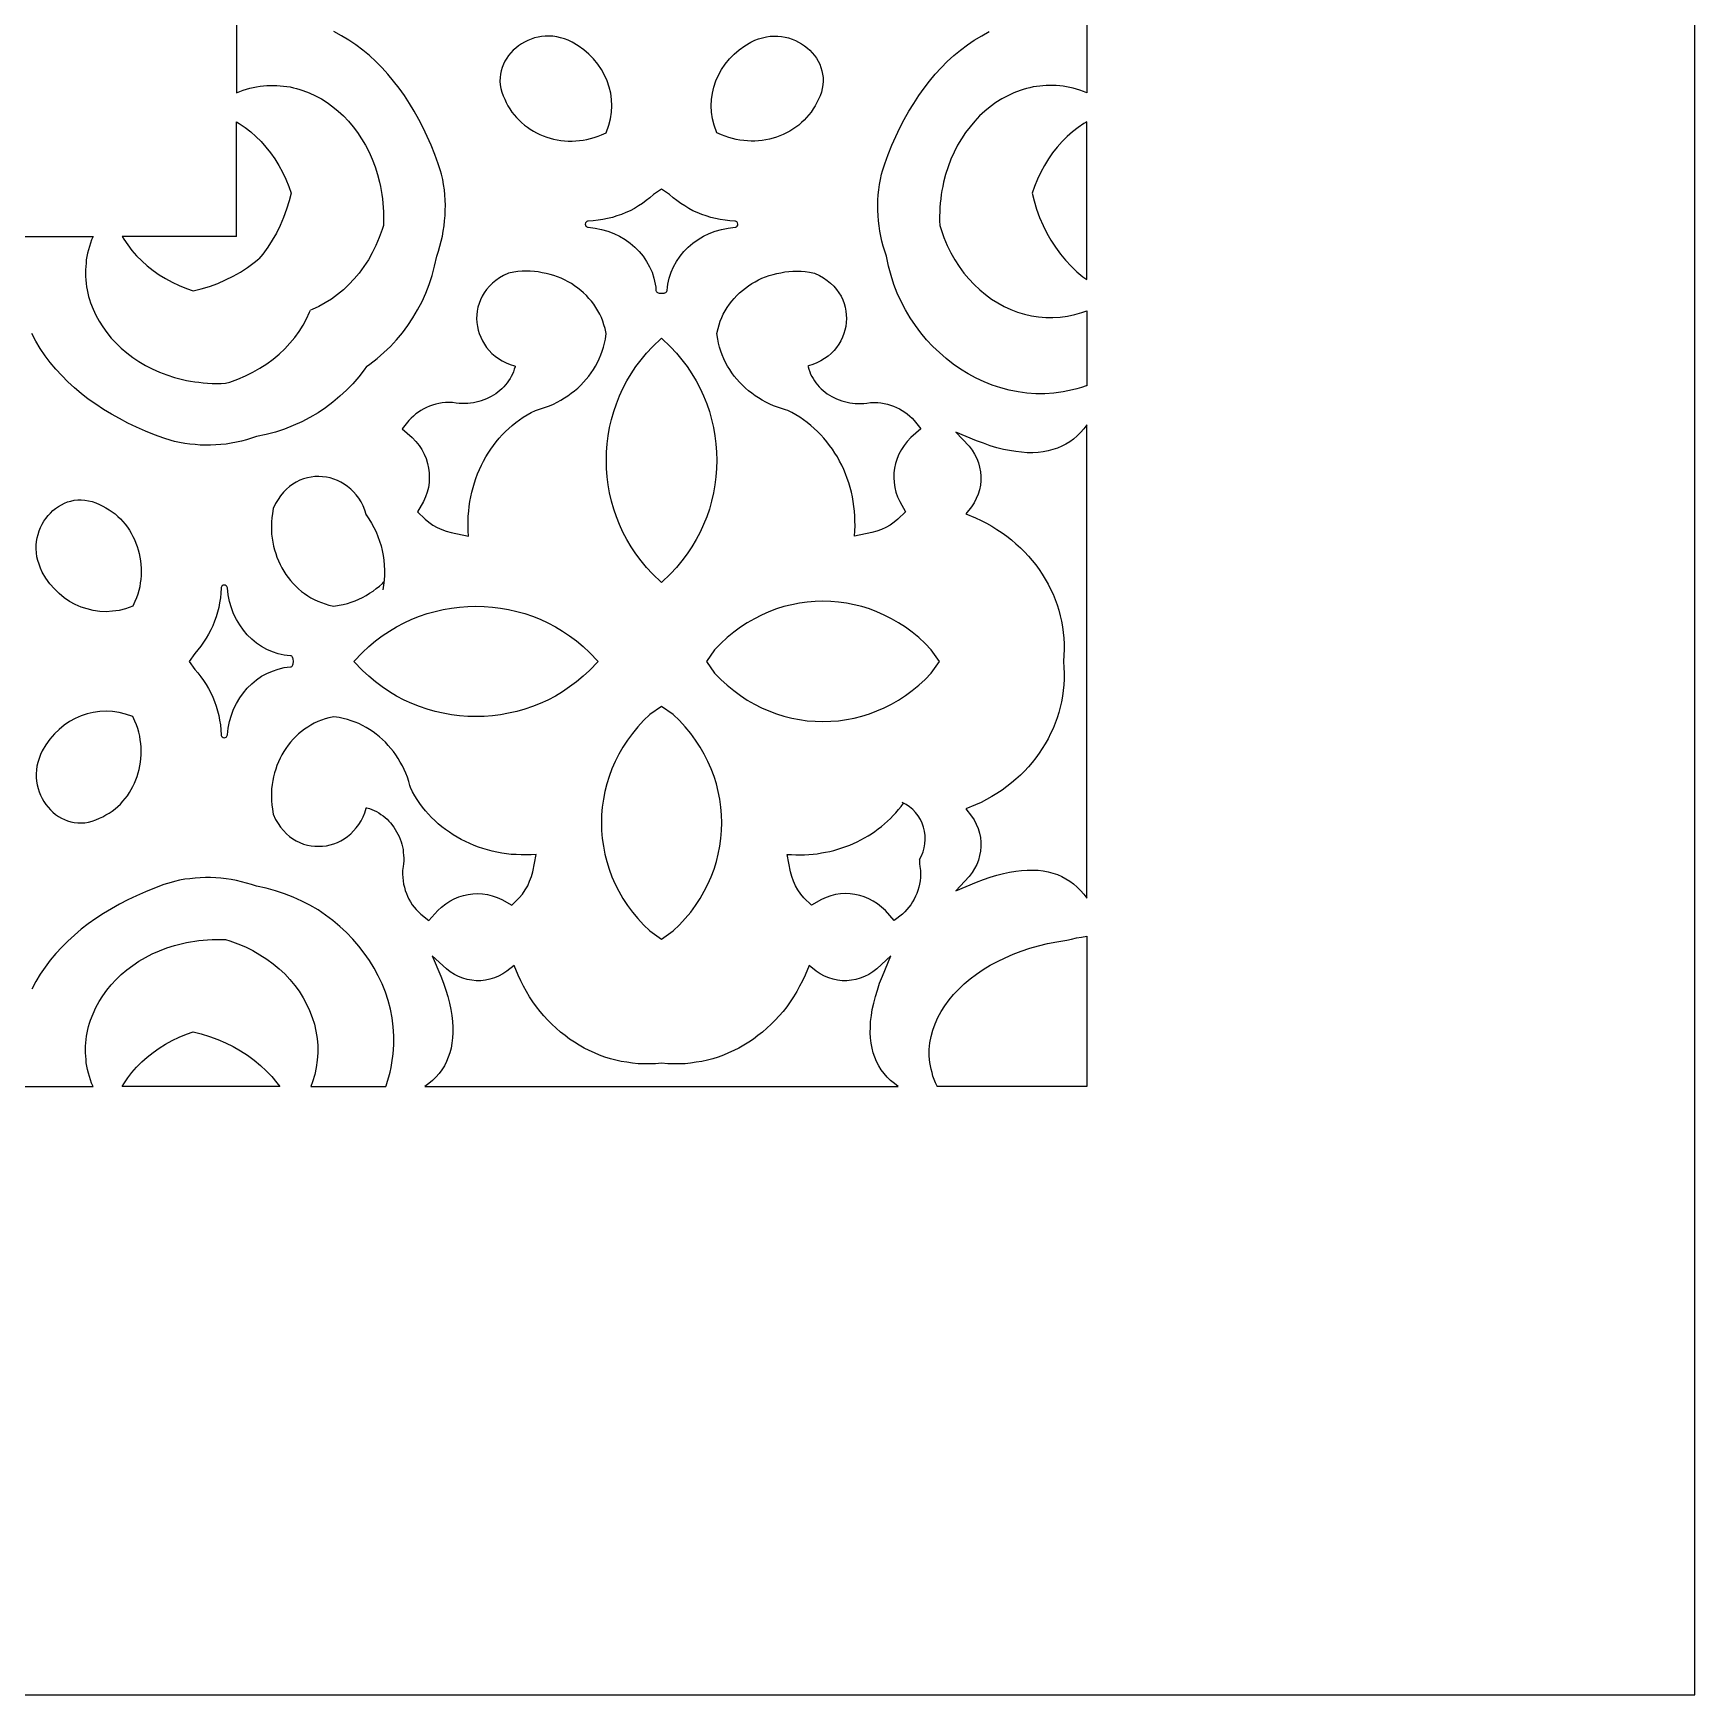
# Model space of a CAD drawing. Extents: x -1917 to -261, y -485 to 605.
# Drawn here: x -370.8 to -261.5, y 35.2 to 144.5 of the extents above; entities that cross this region are included whole.
import ezdxf

# ---------------------------------------------------------------- set-up
doc = ezdxf.new("R2010")
doc.units = 0
doc.layers.add('LAYER_1', color=18, linetype='CONTINUOUS')

msp = doc.modelspace()

# ---------------------------------------------------------------- linework, layer by layer
at = {"layer": 'LAYER_1'}
for points in [[(-671.49, 35.16), (-261.49, 35.16), (-261.49, 445.16), (-671.49, 445.16)], [(-333.03, 141.31), (-333.2, 141.7), (-333.41, 142.07), (-333.65, 142.42), (-333.92, 142.76), (-334.23, 143.07), (-334.56, 143.36), (-334.93, 143.63), (-335.33, 143.86), (-335.59, 143.99), (-335.84, 144.08), (-336.09, 144.16), (-336.34, 144.21), (-336.6, 144.25), (-336.85, 144.26), (-337.1, 144.26), (-337.34, 144.24), (-337.58, 144.2), (-337.81, 144.14), (-338.04, 144.07), (-338.26, 143.98), (-338.47, 143.87), (-338.67, 143.76), (-338.86, 143.63), (-339.04, 143.48), (-339.21, 143.33), (-339.37, 143.17), (-339.51, 142.99), (-339.64, 142.81), (-339.76, 142.61), (-339.86, 142.41), (-339.94, 142.2), (-340, 141.98), (-340.05, 141.76), (-340.07, 141.53), (-340.08, 141.3), (-340.06, 141.06), (-340.02, 140.82), (-339.96, 140.58), (-339.88, 140.34), (-339.77, 140.11), (-339.67, 139.89), (-339.56, 139.68), (-339.43, 139.47), (-339.3, 139.27), (-339.15, 139.08), (-338.99, 138.9), (-338.83, 138.73), (-338.66, 138.57), (-338.47, 138.41), (-338.28, 138.27), (-338.09, 138.14), (-337.88, 138.01), (-337.67, 137.9), (-337.46, 137.8), (-337.24, 137.71), (-337.01, 137.62), (-336.78, 137.55), (-336.55, 137.49), (-336.31, 137.44), (-336.07, 137.4), (-335.83, 137.38), (-335.59, 137.36), (-335.34, 137.36), (-335.1, 137.37), (-334.85, 137.39), (-334.61, 137.42), (-334.36, 137.46), (-334.12, 137.52), (-333.88, 137.59), (-333.63, 137.67), (-333.4, 137.77), (-333.09, 137.91), (-332.92, 138.4), (-332.81, 138.82), (-332.75, 139.25), (-332.73, 139.67), (-332.74, 140.09), (-332.8, 140.5), (-332.9, 140.91)], [(-325.88, 141.31), (-325.71, 141.7), (-325.5, 142.07), (-325.26, 142.42), (-324.99, 142.76), (-324.68, 143.07), (-324.34, 143.36), (-323.97, 143.63), (-323.57, 143.86), (-323.32, 143.99), (-323.07, 144.08), (-322.81, 144.16), (-322.56, 144.21), (-322.31, 144.25), (-322.06, 144.26), (-321.81, 144.26), (-321.57, 144.24), (-321.33, 144.2), (-321.1, 144.14), (-320.87, 144.07), (-320.65, 143.98), (-320.44, 143.87), (-320.24, 143.76), (-320.05, 143.63), (-319.86, 143.48), (-319.69, 143.33), (-319.54, 143.17), (-319.39, 142.99), (-319.26, 142.81), (-319.15, 142.61), (-319.05, 142.41), (-318.97, 142.2), (-318.9, 141.98), (-318.86, 141.76), (-318.83, 141.53), (-318.83, 141.3), (-318.84, 141.06), (-318.88, 140.82), (-318.94, 140.58), (-319.03, 140.34), (-319.13, 140.11), (-319.23, 139.89), (-319.35, 139.68), (-319.47, 139.47), (-319.61, 139.27), (-319.76, 139.08), (-319.91, 138.9), (-320.08, 138.73), (-320.25, 138.57), (-320.43, 138.41), (-320.62, 138.27), (-320.82, 138.14), (-321.02, 138.01), (-321.23, 137.9), (-321.45, 137.8), (-321.67, 137.71), (-321.89, 137.62), (-322.12, 137.55), (-322.35, 137.49), (-322.59, 137.44), (-322.83, 137.4), (-323.07, 137.38), (-323.32, 137.36), (-323.56, 137.36), (-323.81, 137.37), (-324.05, 137.39), (-324.3, 137.42), (-324.54, 137.46), (-324.79, 137.52), (-325.03, 137.59), (-325.27, 137.67), (-325.51, 137.77), (-325.82, 137.91), (-325.99, 138.4), (-326.1, 138.82), (-326.16, 139.25), (-326.18, 139.67), (-326.16, 140.09), (-326.11, 140.5), (-326.01, 140.91)], [(-301.49, 128.25), (-301.49, 138.62), (-301.68, 138.51), (-302.06, 138.25), (-302.42, 137.96), (-302.78, 137.65), (-303.11, 137.32), (-303.43, 136.96), (-303.73, 136.58), (-304.01, 136.18), (-304.27, 135.76), (-304.51, 135.32), (-304.73, 134.86), (-304.93, 134.38), (-305.08, 133.94), (-304.95, 133.42), (-304.78, 132.87), (-304.59, 132.33), (-304.36, 131.81), (-304.11, 131.31), (-303.84, 130.83), (-303.54, 130.37), (-303.22, 129.93), (-302.88, 129.52), (-302.52, 129.13), (-302.14, 128.76), (-301.74, 128.43)], [(-329.45, 127.35), (-329.29, 127.36), (-329.23, 127.38), (-329.18, 127.4), (-329.14, 127.42), (-329.11, 127.46), (-329.1, 127.49), (-329.09, 127.54), (-329.07, 127.75), (-329.04, 127.95), (-328.95, 128.34), (-328.82, 128.73), (-328.66, 129.09), (-328.47, 129.44), (-328.24, 129.78), (-327.98, 130.09), (-327.7, 130.38), (-327.39, 130.64), (-327.05, 130.88), (-326.7, 131.1), (-326.32, 131.28), (-325.92, 131.43), (-325.5, 131.55), (-325.07, 131.64), (-324.62, 131.69), (-324.57, 131.7), (-324.53, 131.72), (-324.48, 131.77), (-324.44, 131.83), (-324.43, 131.9), (-324.45, 131.97), (-324.48, 132.03), (-324.51, 132.05), (-324.55, 132.07), (-324.58, 132.09), (-324.63, 132.09), (-324.96, 132.11), (-325.28, 132.15), (-325.59, 132.2), (-325.91, 132.26), (-326.21, 132.34), (-326.51, 132.43), (-326.81, 132.53), (-327.1, 132.65), (-327.39, 132.78), (-327.66, 132.93), (-327.93, 133.09), (-328.19, 133.25), (-328.45, 133.44), (-328.69, 133.63), (-328.92, 133.84), (-329.45, 134.2), (-329.98, 133.84), (-330.22, 133.63), (-330.46, 133.44), (-330.71, 133.25), (-330.97, 133.09), (-331.24, 132.93), (-331.52, 132.78), (-331.8, 132.65), (-332.09, 132.53), (-332.39, 132.43), (-332.69, 132.34), (-333, 132.26), (-333.31, 132.2), (-333.63, 132.15), (-333.95, 132.11), (-334.28, 132.09), (-334.32, 132.09), (-334.36, 132.07), (-334.42, 132.03), (-334.46, 131.97), (-334.47, 131.9), (-334.46, 131.83), (-334.43, 131.77), (-334.4, 131.74), (-334.37, 131.72), (-334.33, 131.7), (-334.29, 131.69), (-333.83, 131.64), (-333.4, 131.55), (-332.99, 131.43), (-332.59, 131.28), (-332.21, 131.1), (-331.85, 130.88), (-331.52, 130.64), (-331.21, 130.38), (-330.92, 130.09), (-330.66, 129.78), (-330.44, 129.44), (-330.24, 129.09), (-330.08, 128.73), (-329.96, 128.34), (-329.87, 127.95), (-329.84, 127.75), (-329.82, 127.54), (-329.81, 127.49), (-329.79, 127.46), (-329.76, 127.42), (-329.73, 127.4), (-329.68, 127.38), (-329.61, 127.36)], [(-337.75, 119.64), (-337.62, 119.68), (-337.34, 119.76), (-337.08, 119.85), (-336.82, 119.95), (-336.56, 120.06), (-336.31, 120.18), (-336.07, 120.31), (-335.84, 120.46), (-335.61, 120.61), (-335.39, 120.77), (-335.18, 120.93), (-334.97, 121.11), (-334.77, 121.3), (-334.59, 121.49), (-334.41, 121.69), (-334.24, 121.9), (-334.08, 122.11), (-333.93, 122.34), (-333.79, 122.56), (-333.67, 122.8), (-333.55, 123.04), (-333.45, 123.29), (-333.35, 123.54), (-333.27, 123.8), (-333.2, 124.06), (-333.15, 124.33), (-333.09, 124.69), (-333.17, 125.02), (-333.24, 125.27), (-333.32, 125.51), (-333.41, 125.75), (-333.52, 125.98), (-333.64, 126.2), (-333.77, 126.41), (-333.91, 126.62), (-334.07, 126.82), (-334.23, 127.01), (-334.4, 127.19), (-334.58, 127.37), (-334.77, 127.53), (-334.97, 127.69), (-335.17, 127.84), (-335.38, 127.98), (-335.6, 128.1), (-335.83, 128.22), (-336.06, 128.33), (-336.3, 128.43), (-336.54, 128.51), (-336.79, 128.59), (-337.04, 128.65), (-337.3, 128.7), (-337.56, 128.75), (-337.82, 128.77), (-338.09, 128.79), (-338.36, 128.8), (-338.63, 128.79), (-338.9, 128.77), (-339.17, 128.73), (-339.51, 128.67), (-339.84, 128.51), (-340.11, 128.36), (-340.36, 128.19), (-340.58, 128.01), (-340.78, 127.81), (-340.96, 127.6), (-341.12, 127.38), (-341.26, 127.16), (-341.37, 126.92), (-341.46, 126.68), (-341.53, 126.43), (-341.58, 126.18), (-341.61, 125.93), (-341.62, 125.68), (-341.6, 125.42), (-341.57, 125.17), (-341.52, 124.93), (-341.45, 124.69), (-341.35, 124.45), (-341.24, 124.22), (-341.11, 123.99), (-340.96, 123.78), (-340.79, 123.58), (-340.61, 123.39), (-340.4, 123.21), (-340.18, 123.05), (-339.94, 122.9), (-339.68, 122.77), (-339.41, 122.66), (-339.12, 122.57), (-339.08, 122.56), (-339.09, 122.51), (-339.14, 122.35), (-339.19, 122.19), (-339.26, 122.03), (-339.34, 121.88), (-339.42, 121.73), (-339.51, 121.59), (-339.61, 121.45), (-339.72, 121.32), (-339.83, 121.19), (-339.95, 121.07), (-340.08, 120.96), (-340.36, 120.74), (-340.65, 120.55), (-340.97, 120.4), (-341.31, 120.27), (-341.48, 120.22), (-341.65, 120.18), (-341.83, 120.14), (-342.02, 120.12), (-342.2, 120.1), (-342.39, 120.09), (-342.58, 120.09), (-342.77, 120.1), (-342.96, 120.12), (-343.21, 120.17), (-343.46, 120.17), (-343.67, 120.16), (-343.89, 120.13), (-344.1, 120.1), (-344.31, 120.05), (-344.51, 119.99), (-344.71, 119.92), (-344.91, 119.84), (-345.1, 119.75), (-345.28, 119.64), (-345.45, 119.53), (-345.62, 119.41), (-345.78, 119.27), (-345.93, 119.13), (-346.07, 118.97), (-346.51, 118.43), (-345.85, 117.85), (-345.61, 117.6), (-345.4, 117.33), (-345.22, 117.06), (-345.07, 116.77), (-344.94, 116.47), (-344.85, 116.16), (-344.78, 115.85), (-344.74, 115.53), (-344.73, 115.22), (-344.74, 114.9), (-344.79, 114.58), (-344.87, 114.26), (-344.98, 113.95), (-345.12, 113.65), (-345.5, 112.98), (-345, 112.49), (-344.75, 112.28), (-344.49, 112.1), (-344.21, 111.94), (-343.91, 111.81), (-343.61, 111.69), (-343.29, 111.6), (-342.15, 111.38), (-342.17, 111.71), (-342.18, 112.04), (-342.18, 112.37), (-342.17, 112.69), (-342.14, 113.01), (-342.11, 113.33), (-342.06, 113.65), (-342, 113.96), (-341.93, 114.27), (-341.85, 114.58), (-341.76, 114.88), (-341.66, 115.17), (-341.55, 115.46), (-341.43, 115.75), (-341.3, 116.03), (-341.16, 116.31), (-341.01, 116.58), (-340.86, 116.84), (-340.69, 117.09), (-340.51, 117.34), (-340.33, 117.58), (-340.13, 117.81), (-339.93, 118.04), (-339.72, 118.25), (-339.5, 118.46), (-339.27, 118.66), (-339.04, 118.85), (-338.8, 119.03), (-338.55, 119.2), (-338.29, 119.36), (-338.03, 119.5)], [(-321.15, 119.64), (-321.29, 119.68), (-321.56, 119.76), (-321.83, 119.85), (-322.09, 119.95), (-322.34, 120.06), (-322.59, 120.18), (-322.84, 120.31), (-323.07, 120.46), (-323.3, 120.61), (-323.52, 120.77), (-323.73, 120.93), (-323.94, 121.11), (-324.13, 121.3), (-324.32, 121.49), (-324.5, 121.69), (-324.67, 121.9), (-324.83, 122.11), (-324.97, 122.34), (-325.11, 122.56), (-325.24, 122.8), (-325.36, 123.04), (-325.46, 123.29), (-325.55, 123.54), (-325.64, 123.8), (-325.7, 124.06), (-325.76, 124.33), (-325.82, 124.69), (-325.74, 125.02), (-325.67, 125.27), (-325.59, 125.51), (-325.49, 125.75), (-325.39, 125.98), (-325.27, 126.2), (-325.13, 126.41), (-324.99, 126.62), (-324.84, 126.82), (-324.68, 127.01), (-324.51, 127.19), (-324.33, 127.37), (-324.14, 127.53), (-323.94, 127.69), (-323.74, 127.84), (-323.52, 127.98), (-323.3, 128.1), (-323.08, 128.22), (-322.85, 128.33), (-322.61, 128.43), (-322.37, 128.51), (-322.12, 128.59), (-321.87, 128.65), (-321.61, 128.7), (-321.35, 128.75), (-321.08, 128.77), (-320.82, 128.79), (-320.55, 128.8), (-320.28, 128.79), (-320.01, 128.77), (-319.73, 128.73), (-319.4, 128.67), (-319.06, 128.51), (-318.8, 128.36), (-318.55, 128.19), (-318.33, 128.01), (-318.13, 127.81), (-317.95, 127.6), (-317.79, 127.38), (-317.65, 127.16), (-317.54, 126.92), (-317.45, 126.68), (-317.37, 126.43), (-317.33, 126.18), (-317.3, 125.93), (-317.29, 125.68), (-317.3, 125.42), (-317.34, 125.17), (-317.39, 124.93), (-317.46, 124.69), (-317.55, 124.45), (-317.66, 124.22), (-317.79, 123.99), (-317.94, 123.78), (-318.11, 123.58), (-318.3, 123.39), (-318.5, 123.21), (-318.73, 123.05), (-318.97, 122.9), (-319.23, 122.77), (-319.5, 122.66), (-319.79, 122.57), (-319.83, 122.56), (-319.82, 122.51), (-319.77, 122.35), (-319.71, 122.19), (-319.65, 122.03), (-319.57, 121.88), (-319.49, 121.73), (-319.4, 121.59), (-319.3, 121.45), (-319.19, 121.32), (-319.08, 121.19), (-318.95, 121.07), (-318.83, 120.96), (-318.55, 120.74), (-318.25, 120.55), (-317.94, 120.4), (-317.6, 120.27), (-317.43, 120.22), (-317.25, 120.18), (-317.07, 120.14), (-316.89, 120.12), (-316.71, 120.1), (-316.52, 120.09), (-316.33, 120.09), (-316.14, 120.1), (-315.95, 120.12), (-315.7, 120.17), (-315.45, 120.17), (-315.23, 120.16), (-315.02, 120.13), (-314.81, 120.1), (-314.6, 120.05), (-314.39, 119.99), (-314.19, 119.92), (-314, 119.84), (-313.81, 119.75), (-313.63, 119.64), (-313.45, 119.53), (-313.29, 119.41), (-313.13, 119.27), (-312.98, 119.13), (-312.83, 118.97), (-312.4, 118.43), (-313.06, 117.85), (-313.29, 117.6), (-313.5, 117.33), (-313.68, 117.06), (-313.84, 116.77), (-313.96, 116.47), (-314.06, 116.16), (-314.13, 115.85), (-314.17, 115.53), (-314.18, 115.22), (-314.16, 114.9), (-314.11, 114.58), (-314.04, 114.26), (-313.93, 113.95), (-313.79, 113.65), (-313.41, 112.98), (-313.91, 112.49), (-314.16, 112.28), (-314.42, 112.1), (-314.7, 111.94), (-314.99, 111.81), (-315.3, 111.69), (-315.62, 111.6), (-316.76, 111.38), (-316.74, 111.71), (-316.72, 112.04), (-316.73, 112.37), (-316.74, 112.69), (-316.76, 113.01), (-316.8, 113.33), (-316.85, 113.65), (-316.9, 113.96), (-316.97, 114.27), (-317.05, 114.58), (-317.14, 114.88), (-317.24, 115.17), (-317.35, 115.46), (-317.47, 115.75), (-317.6, 116.03), (-317.74, 116.31), (-317.89, 116.58), (-318.05, 116.84), (-318.22, 117.09), (-318.4, 117.34), (-318.58, 117.58), (-318.78, 117.81), (-318.98, 118.04), (-319.19, 118.25), (-319.41, 118.46), (-319.63, 118.66), (-319.87, 118.85), (-320.11, 119.03), (-320.36, 119.2), (-320.62, 119.36), (-320.88, 119.5)], [(-329.45, 124.39), (-328.86, 123.82), (-328.47, 123.4), (-328.11, 122.97), (-327.77, 122.52), (-327.46, 122.05), (-327.17, 121.58), (-326.92, 121.09), (-326.69, 120.59), (-326.48, 120.08), (-326.31, 119.56), (-326.16, 119.04), (-326.04, 118.51), (-325.94, 117.98), (-325.88, 117.44), (-325.84, 116.9), (-325.82, 116.36), (-325.84, 115.82), (-325.88, 115.28), (-325.94, 114.74), (-326.04, 114.21), (-326.16, 113.68), (-326.31, 113.15), (-326.48, 112.64), (-326.69, 112.13), (-326.92, 111.63), (-327.17, 111.14), (-327.46, 110.66), (-327.77, 110.2), (-328.11, 109.75), (-328.47, 109.31), (-328.86, 108.89), (-329.45, 108.33), (-330.04, 108.89), (-330.44, 109.31), (-330.8, 109.75), (-331.14, 110.2), (-331.45, 110.66), (-331.73, 111.14), (-331.99, 111.63), (-332.22, 112.13), (-332.42, 112.64), (-332.6, 113.15), (-332.75, 113.68), (-332.87, 114.21), (-332.96, 114.74), (-333.03, 115.28), (-333.07, 115.82), (-333.08, 116.36), (-333.07, 116.9), (-333.03, 117.44), (-332.96, 117.98), (-332.87, 118.51), (-332.75, 119.04), (-332.6, 119.56), (-332.42, 120.08), (-332.22, 120.59), (-331.99, 121.09), (-331.73, 121.58), (-331.45, 122.05), (-331.14, 122.52), (-330.8, 122.97), (-330.44, 123.4), (-330.04, 123.82)], [(-303.02, 103.13), (-303.02, 103.13), (-302.99, 102.73), (-302.97, 102.35), (-302.98, 101.97), (-302.99, 101.59), (-303.03, 101.22), (-303.08, 100.85), (-303.15, 100.48), (-303.23, 100.12), (-303.32, 99.76), (-303.43, 99.41), (-303.56, 99.06), (-303.7, 98.71), (-303.86, 98.38), (-304.03, 98.04), (-304.21, 97.72), (-304.41, 97.4), (-304.62, 97.09), (-304.84, 96.78), (-305.07, 96.49), (-305.32, 96.2), (-305.58, 95.92), (-305.85, 95.65), (-306.14, 95.39), (-306.43, 95.14), (-306.74, 94.9), (-307.06, 94.67), (-307.39, 94.45), (-307.73, 94.24), (-308.08, 94.05), (-308.44, 93.86), (-308.81, 93.69), (-309.44, 93.43), (-309.07, 92.96), (-308.89, 92.7), (-308.75, 92.42), (-308.63, 92.13), (-308.54, 91.84), (-308.48, 91.55), (-308.45, 91.25), (-308.45, 90.95), (-308.48, 90.65), (-308.53, 90.36), (-308.61, 90.06), (-308.72, 89.78), (-308.86, 89.5), (-309.03, 89.24), (-309.23, 88.98), (-310.09, 88.05), (-308.74, 88.61), (-308.28, 88.79), (-307.83, 88.94), (-307.4, 89.07), (-306.97, 89.18), (-306.56, 89.27), (-306.16, 89.33), (-305.77, 89.38), (-305.4, 89.4), (-305.03, 89.4), (-304.68, 89.39), (-304.35, 89.35), (-304.02, 89.29), (-303.71, 89.21), (-303.41, 89.11), (-303.13, 88.99), (-302.86, 88.84), (-302.6, 88.68), (-302.35, 88.5), (-302.11, 88.29), (-301.89, 88.07), (-301.68, 87.82), (-301.49, 87.56), (-301.49, 103.13), (-301.49, 118.7), (-301.68, 118.44), (-301.89, 118.19), (-302.11, 117.97), (-302.35, 117.76), (-302.6, 117.58), (-302.86, 117.42), (-303.13, 117.28), (-303.41, 117.16), (-303.71, 117.06), (-304.02, 116.98), (-304.35, 116.92), (-304.68, 116.88), (-305.03, 116.86), (-305.4, 116.86), (-305.77, 116.89), (-306.16, 116.93), (-306.56, 117), (-306.97, 117.08), (-307.4, 117.19), (-307.83, 117.32), (-308.28, 117.48), (-308.74, 117.65), (-310.09, 118.21), (-309.23, 117.28), (-309.03, 117.03), (-308.86, 116.76), (-308.72, 116.48), (-308.61, 116.2), (-308.53, 115.91), (-308.48, 115.61), (-308.45, 115.31), (-308.45, 115.01), (-308.48, 114.72), (-308.54, 114.42), (-308.63, 114.13), (-308.75, 113.84), (-308.89, 113.57), (-309.07, 113.3), (-309.44, 112.83), (-308.81, 112.57), (-308.44, 112.4), (-308.08, 112.22), (-307.73, 112.02), (-307.39, 111.81), (-307.06, 111.59), (-306.74, 111.36), (-306.43, 111.12), (-306.14, 110.87), (-305.85, 110.61), (-305.58, 110.34), (-305.32, 110.06), (-305.07, 109.77), (-304.84, 109.48), (-304.62, 109.17), (-304.41, 108.86), (-304.21, 108.54), (-304.03, 108.22), (-303.86, 107.89), (-303.7, 107.55), (-303.56, 107.21), (-303.43, 106.86), (-303.32, 106.5), (-303.23, 106.14), (-303.15, 105.78), (-303.08, 105.41), (-303.03, 105.04), (-302.99, 104.67), (-302.98, 104.29), (-302.97, 103.92), (-302.99, 103.54), (-303.02, 103.13)], [(-367.63, 106.71), (-368.02, 106.88), (-368.39, 107.08), (-368.74, 107.32), (-369.08, 107.6), (-369.39, 107.9), (-369.68, 108.24), (-369.95, 108.61), (-370.19, 109.01), (-370.31, 109.26), (-370.4, 109.52), (-370.48, 109.77), (-370.54, 110.02), (-370.57, 110.28), (-370.58, 110.53), (-370.58, 110.77), (-370.56, 111.02), (-370.52, 111.26), (-370.46, 111.49), (-370.39, 111.72), (-370.3, 111.93), (-370.2, 112.15), (-370.08, 112.35), (-369.95, 112.54), (-369.81, 112.72), (-369.65, 112.89), (-369.49, 113.05), (-369.31, 113.19), (-369.13, 113.32), (-368.93, 113.44), (-368.73, 113.53), (-368.52, 113.62), (-368.3, 113.68), (-368.08, 113.73), (-367.85, 113.75), (-367.62, 113.76), (-367.38, 113.74), (-367.15, 113.7), (-366.91, 113.64), (-366.66, 113.56), (-366.43, 113.45), (-366.21, 113.35), (-366, 113.24), (-365.79, 113.11), (-365.59, 112.98), (-365.4, 112.83), (-365.22, 112.67), (-365.05, 112.51), (-364.89, 112.33), (-364.74, 112.15), (-364.59, 111.96), (-364.46, 111.77), (-364.34, 111.56), (-364.22, 111.35), (-364.12, 111.14), (-364.03, 110.92), (-363.94, 110.69), (-363.87, 110.46), (-363.81, 110.23), (-363.76, 109.99), (-363.72, 109.75), (-363.7, 109.51), (-363.68, 109.27), (-363.68, 109.02), (-363.69, 108.78), (-363.71, 108.53), (-363.74, 108.29), (-363.78, 108.04), (-363.84, 107.8), (-363.91, 107.55), (-364, 107.31), (-364.09, 107.08), (-364.24, 106.77), (-364.72, 106.59), (-365.14, 106.49), (-365.57, 106.43), (-365.99, 106.4), (-366.41, 106.42), (-366.83, 106.48), (-367.23, 106.58)], [(-360.53, 103.13), (-360.16, 102.6), (-359.95, 102.37), (-359.76, 102.12), (-359.58, 101.87), (-359.41, 101.61), (-359.25, 101.34), (-359.1, 101.06), (-358.97, 100.78), (-358.86, 100.49), (-358.75, 100.19), (-358.66, 99.89), (-358.58, 99.58), (-358.52, 99.27), (-358.47, 98.96), (-358.44, 98.64), (-358.42, 98.31), (-358.41, 98.26), (-358.4, 98.22), (-358.35, 98.16), (-358.29, 98.12), (-358.22, 98.11), (-358.15, 98.12), (-358.09, 98.15), (-358.06, 98.18), (-358.04, 98.21), (-358.02, 98.25), (-358.01, 98.3), (-357.96, 98.75), (-357.88, 99.18), (-357.75, 99.6), (-357.6, 100), (-357.42, 100.37), (-357.2, 100.73), (-356.96, 101.07), (-356.7, 101.38), (-356.41, 101.66), (-356.1, 101.92), (-355.77, 102.15), (-355.42, 102.34), (-355.05, 102.5), (-354.67, 102.63), (-354.27, 102.72), (-354.07, 102.75), (-353.86, 102.77), (-353.81, 102.78), (-353.78, 102.79), (-353.75, 102.82), (-353.72, 102.86), (-353.7, 102.91), (-353.69, 102.97), (-353.67, 103.13), (-353.69, 103.29), (-353.7, 103.35), (-353.72, 103.4), (-353.75, 103.44), (-353.78, 103.47), (-353.81, 103.49), (-353.86, 103.5), (-354.07, 103.52), (-354.27, 103.55), (-354.67, 103.64), (-355.05, 103.76), (-355.42, 103.92), (-355.77, 104.12), (-356.1, 104.34), (-356.41, 104.6), (-356.7, 104.88), (-356.96, 105.19), (-357.2, 105.53), (-357.42, 105.89), (-357.6, 106.27), (-357.75, 106.66), (-357.88, 107.08), (-357.96, 107.51), (-358.01, 107.97), (-358.02, 108.01), (-358.04, 108.05), (-358.09, 108.11), (-358.15, 108.14), (-358.22, 108.15), (-358.29, 108.14), (-358.35, 108.1), (-358.38, 108.07), (-358.4, 108.04), (-358.41, 108), (-358.42, 107.95), (-358.44, 107.63), (-358.47, 107.31), (-358.52, 106.99), (-358.58, 106.68), (-358.66, 106.37), (-358.75, 106.07), (-358.86, 105.77), (-358.97, 105.48), (-359.1, 105.2), (-359.25, 104.92), (-359.41, 104.65), (-359.58, 104.39), (-359.76, 104.14), (-359.95, 103.9), (-360.16, 103.66)], [(-349.69, 103.13), (-349.12, 103.72), (-348.7, 104.11), (-348.27, 104.48), (-347.82, 104.82), (-347.35, 105.13), (-346.88, 105.41), (-346.39, 105.67), (-345.89, 105.9), (-345.38, 106.1), (-344.86, 106.28), (-344.34, 106.42), (-343.81, 106.55), (-343.28, 106.64), (-342.74, 106.71), (-342.2, 106.75), (-341.66, 106.76), (-341.12, 106.75), (-340.58, 106.71), (-340.04, 106.64), (-339.51, 106.55), (-338.98, 106.42), (-338.45, 106.28), (-337.94, 106.1), (-337.43, 105.9), (-336.93, 105.67), (-336.44, 105.41), (-335.96, 105.13), (-335.5, 104.82), (-335.05, 104.48), (-334.61, 104.11), (-334.19, 103.72), (-333.63, 103.13), (-334.19, 102.54), (-334.61, 102.15), (-335.05, 101.78), (-335.5, 101.45), (-335.96, 101.13), (-336.44, 100.85), (-336.93, 100.59), (-337.43, 100.36), (-337.94, 100.16), (-338.45, 99.99), (-338.98, 99.84), (-339.51, 99.72), (-340.04, 99.62), (-340.58, 99.55), (-341.12, 99.51), (-341.66, 99.5), (-342.2, 99.51), (-342.74, 99.55), (-343.28, 99.62), (-343.81, 99.72), (-344.34, 99.84), (-344.86, 99.99), (-345.38, 100.16), (-345.89, 100.36), (-346.39, 100.59), (-346.88, 100.85), (-347.35, 101.13), (-347.82, 101.45), (-348.27, 101.78), (-348.7, 102.15), (-349.12, 102.54)], [(-326.5, 103.13), (-325.96, 102.36), (-325.56, 101.95), (-325.14, 101.57), (-324.71, 101.21), (-324.27, 100.89), (-323.82, 100.59), (-323.35, 100.32), (-322.87, 100.08), (-322.39, 99.87), (-321.89, 99.68), (-321.4, 99.53), (-320.89, 99.4), (-320.38, 99.3), (-319.87, 99.23), (-319.35, 99.19), (-318.84, 99.17), (-318.32, 99.19), (-317.81, 99.23), (-317.29, 99.3), (-316.79, 99.4), (-316.28, 99.53), (-315.78, 99.68), (-315.29, 99.87), (-314.8, 100.08), (-314.33, 100.32), (-313.86, 100.59), (-313.41, 100.89), (-312.96, 101.21), (-312.53, 101.57), (-312.12, 101.95), (-311.72, 102.36), (-311.18, 103.13), (-311.72, 103.9), (-312.12, 104.31), (-312.53, 104.7), (-312.96, 105.05), (-313.41, 105.38), (-313.86, 105.67), (-314.33, 105.94), (-314.8, 106.18), (-315.29, 106.4), (-315.78, 106.58), (-316.28, 106.74), (-316.79, 106.86), (-317.29, 106.96), (-317.81, 107.03), (-318.32, 107.08), (-318.84, 107.09), (-319.35, 107.08), (-319.87, 107.03), (-320.38, 106.96), (-320.89, 106.86), (-321.4, 106.74), (-321.89, 106.58), (-322.39, 106.4), (-322.87, 106.18), (-323.35, 105.94), (-323.82, 105.67), (-324.27, 105.38), (-324.71, 105.05), (-325.14, 104.7), (-325.56, 104.31), (-325.96, 103.9)], [(-367.63, 99.55), (-368.02, 99.38), (-368.39, 99.18), (-368.74, 98.94), (-369.08, 98.66), (-369.39, 98.36), (-369.68, 98.02), (-369.95, 97.65), (-370.19, 97.25), (-370.31, 97), (-370.4, 96.75), (-370.48, 96.49), (-370.54, 96.24), (-370.57, 95.99), (-370.58, 95.74), (-370.58, 95.49), (-370.56, 95.25), (-370.52, 95.01), (-370.46, 94.77), (-370.39, 94.55), (-370.3, 94.33), (-370.2, 94.12), (-370.08, 93.92), (-369.95, 93.72), (-369.81, 93.54), (-369.65, 93.37), (-369.49, 93.22), (-369.31, 93.07), (-369.13, 92.94), (-368.93, 92.83), (-368.73, 92.73), (-368.52, 92.65), (-368.3, 92.58), (-368.08, 92.54), (-367.85, 92.51), (-367.62, 92.51), (-367.38, 92.52), (-367.15, 92.56), (-366.91, 92.62), (-366.66, 92.71), (-366.43, 92.81), (-366.21, 92.91), (-366, 93.03), (-365.79, 93.15), (-365.59, 93.29), (-365.4, 93.43), (-365.22, 93.59), (-365.05, 93.75), (-364.89, 93.93), (-364.74, 94.11), (-364.59, 94.3), (-364.46, 94.5), (-364.34, 94.7), (-364.22, 94.91), (-364.12, 95.12), (-364.03, 95.35), (-363.94, 95.57), (-363.87, 95.8), (-363.81, 96.03), (-363.76, 96.27), (-363.72, 96.51), (-363.7, 96.75), (-363.68, 96.99), (-363.68, 97.24), (-363.69, 97.49), (-363.71, 97.73), (-363.74, 97.98), (-363.78, 98.22), (-363.84, 98.47), (-363.91, 98.71), (-364, 98.95), (-364.09, 99.19), (-364.24, 99.5), (-364.72, 99.67), (-365.14, 99.77), (-365.57, 99.84), (-365.99, 99.86), (-366.41, 99.84), (-366.83, 99.78), (-367.23, 99.69)], [(-345.96, 94.83), (-346, 94.97), (-346.08, 95.24), (-346.17, 95.51), (-346.27, 95.77), (-346.38, 96.02), (-346.5, 96.27), (-346.64, 96.51), (-346.78, 96.75), (-346.93, 96.98), (-347.09, 97.2), (-347.26, 97.41), (-347.43, 97.61), (-347.62, 97.81), (-347.81, 98), (-348.01, 98.18), (-348.22, 98.35), (-348.43, 98.5), (-348.66, 98.65), (-348.89, 98.79), (-349.12, 98.92), (-349.36, 99.04), (-349.61, 99.14), (-349.86, 99.23), (-350.12, 99.31), (-350.39, 99.38), (-350.65, 99.44), (-351.01, 99.49), (-351.34, 99.42), (-351.59, 99.35), (-351.83, 99.27), (-352.07, 99.17), (-352.3, 99.06), (-352.52, 98.94), (-352.73, 98.81), (-352.94, 98.67), (-353.14, 98.52), (-353.33, 98.36), (-353.52, 98.19), (-353.69, 98.01), (-353.86, 97.82), (-354.01, 97.62), (-354.16, 97.41), (-354.3, 97.2), (-354.42, 96.98), (-354.54, 96.76), (-354.65, 96.52), (-354.75, 96.29), (-354.83, 96.04), (-354.91, 95.8), (-354.97, 95.54), (-355.03, 95.29), (-355.07, 95.03), (-355.1, 94.76), (-355.11, 94.5), (-355.12, 94.23), (-355.11, 93.96), (-355.09, 93.69), (-355.05, 93.41), (-354.99, 93.08), (-354.84, 92.74), (-354.68, 92.48), (-354.52, 92.23), (-354.33, 92.01), (-354.13, 91.8), (-353.93, 91.62), (-353.71, 91.47), (-353.48, 91.33), (-353.24, 91.22), (-353, 91.12), (-352.75, 91.05), (-352.5, 91), (-352.25, 90.98), (-352, 90.97), (-351.75, 90.98), (-351.5, 91.01), (-351.25, 91.07), (-351.01, 91.14), (-350.77, 91.23), (-350.54, 91.34), (-350.32, 91.47), (-350.1, 91.62), (-349.9, 91.79), (-349.71, 91.98), (-349.53, 92.18), (-349.37, 92.41), (-349.22, 92.65), (-349.09, 92.9), (-348.98, 93.18), (-348.89, 93.47), (-348.88, 93.51), (-348.83, 93.5), (-348.67, 93.45), (-348.51, 93.39), (-348.35, 93.32), (-348.2, 93.25), (-348.05, 93.17), (-347.91, 93.07), (-347.77, 92.97), (-347.64, 92.87), (-347.51, 92.75), (-347.39, 92.63), (-347.28, 92.51), (-347.06, 92.23), (-346.88, 91.93), (-346.72, 91.62), (-346.59, 91.27), (-346.54, 91.11), (-346.5, 90.93), (-346.46, 90.75), (-346.44, 90.57), (-346.42, 90.39), (-346.41, 90.2), (-346.41, 90.01), (-346.43, 89.82), (-346.45, 89.63), (-346.49, 89.37), (-346.49, 89.13), (-346.48, 88.91), (-346.46, 88.7), (-346.42, 88.48), (-346.37, 88.28), (-346.31, 88.07), (-346.24, 87.87), (-346.16, 87.68), (-346.07, 87.49), (-345.97, 87.31), (-345.85, 87.13), (-345.73, 86.97), (-345.59, 86.81), (-345.45, 86.65), (-345.29, 86.51), (-344.76, 86.08), (-344.17, 86.74), (-343.92, 86.97), (-343.65, 87.18), (-343.38, 87.36), (-343.09, 87.52), (-342.79, 87.64), (-342.48, 87.74), (-342.17, 87.81), (-341.86, 87.85), (-341.54, 87.86), (-341.22, 87.84), (-340.9, 87.79), (-340.59, 87.72), (-340.27, 87.61), (-339.97, 87.47), (-339.3, 87.09), (-338.81, 87.59), (-338.61, 87.83), (-338.42, 88.1), (-338.26, 88.38), (-338.13, 88.67), (-338.01, 88.98), (-337.93, 89.3), (-337.71, 90.44), (-338.03, 90.41), (-338.36, 90.4), (-338.69, 90.4), (-339.01, 90.42), (-339.34, 90.44), (-339.65, 90.48), (-339.97, 90.52), (-340.28, 90.58), (-340.59, 90.65), (-340.9, 90.73), (-341.2, 90.82), (-341.5, 90.92), (-341.79, 91.03), (-342.07, 91.15), (-342.35, 91.28), (-342.63, 91.42), (-342.9, 91.57), (-343.16, 91.73), (-343.41, 91.9), (-343.66, 92.07), (-343.9, 92.26), (-344.14, 92.45), (-344.36, 92.66), (-344.58, 92.87), (-344.78, 93.09), (-344.98, 93.31), (-345.17, 93.55), (-345.35, 93.79), (-345.52, 94.04), (-345.68, 94.3), (-345.83, 94.56)], [(-329.45, 84.86), (-328.68, 85.4), (-328.27, 85.8), (-327.89, 86.21), (-327.53, 86.64), (-327.21, 87.08), (-326.91, 87.54), (-326.64, 88.01), (-326.4, 88.48), (-326.19, 88.97), (-326, 89.46), (-325.85, 89.96), (-325.72, 90.46), (-325.62, 90.97), (-325.55, 91.49), (-325.51, 92), (-325.49, 92.52), (-325.51, 93.03), (-325.55, 93.55), (-325.62, 94.06), (-325.72, 94.57), (-325.85, 95.07), (-326, 95.57), (-326.19, 96.07), (-326.4, 96.55), (-326.64, 97.03), (-326.91, 97.49), (-327.21, 97.95), (-327.53, 98.39), (-327.89, 98.82), (-328.27, 99.24), (-328.68, 99.64), (-329.45, 100.17), (-330.22, 99.64), (-330.64, 99.24), (-331.02, 98.82), (-331.37, 98.39), (-331.7, 97.95), (-332, 97.49), (-332.26, 97.03), (-332.51, 96.55), (-332.72, 96.07), (-332.9, 95.57), (-333.06, 95.07), (-333.19, 94.57), (-333.28, 94.06), (-333.35, 93.55), (-333.4, 93.03), (-333.41, 92.52), (-333.4, 92), (-333.35, 91.49), (-333.28, 90.97), (-333.19, 90.46), (-333.06, 89.96), (-332.9, 89.46), (-332.72, 88.97), (-332.51, 88.48), (-332.26, 88.01), (-332, 87.54), (-331.7, 87.08), (-331.37, 86.64), (-331.02, 86.21), (-330.64, 85.8), (-330.22, 85.4)], [(-329.45, 76.7), (-329.45, 76.7), (-329.86, 76.67), (-330.24, 76.65), (-330.62, 76.65), (-330.99, 76.67), (-331.37, 76.71), (-331.74, 76.76), (-332.1, 76.82), (-332.46, 76.91), (-332.82, 77), (-333.18, 77.11), (-333.53, 77.24), (-333.87, 77.38), (-334.21, 77.54), (-334.54, 77.7), (-334.87, 77.89), (-335.18, 78.08), (-335.5, 78.29), (-335.8, 78.52), (-336.1, 78.75), (-336.38, 79), (-336.66, 79.26), (-336.93, 79.53), (-337.19, 79.82), (-337.44, 80.11), (-337.68, 80.42), (-337.91, 80.74), (-338.13, 81.07), (-338.34, 81.41), (-338.54, 81.76), (-338.72, 82.12), (-338.89, 82.49), (-339.15, 83.12), (-339.62, 82.75), (-339.89, 82.57), (-340.17, 82.43), (-340.45, 82.31), (-340.74, 82.22), (-341.04, 82.16), (-341.34, 82.13), (-341.64, 82.13), (-341.93, 82.16), (-342.23, 82.21), (-342.52, 82.29), (-342.8, 82.4), (-343.08, 82.54), (-343.35, 82.71), (-343.6, 82.9), (-344.54, 83.77), (-343.97, 82.42), (-343.8, 81.96), (-343.65, 81.51), (-343.51, 81.08), (-343.41, 80.65), (-343.32, 80.24), (-343.25, 79.84), (-343.21, 79.45), (-343.18, 79.08), (-343.18, 78.71), (-343.2, 78.36), (-343.24, 78.03), (-343.3, 77.7), (-343.38, 77.39), (-343.48, 77.09), (-343.6, 76.81), (-343.74, 76.53), (-343.9, 76.27), (-344.09, 76.03), (-344.29, 75.79), (-344.51, 75.57), (-344.76, 75.36), (-345.02, 75.17), (-329.45, 75.17), (-313.89, 75.17), (-314.14, 75.36), (-314.39, 75.57), (-314.62, 75.79), (-314.82, 76.03), (-315, 76.27), (-315.16, 76.53), (-315.31, 76.81), (-315.43, 77.09), (-315.53, 77.39), (-315.61, 77.7), (-315.67, 78.03), (-315.71, 78.36), (-315.73, 78.71), (-315.72, 79.08), (-315.7, 79.45), (-315.65, 79.84), (-315.59, 80.24), (-315.5, 80.65), (-315.39, 81.08), (-315.26, 81.51), (-315.11, 81.96), (-314.93, 82.42), (-314.37, 83.77), (-315.3, 82.9), (-315.56, 82.71), (-315.82, 82.54), (-316.1, 82.4), (-316.39, 82.29), (-316.68, 82.21), (-316.97, 82.16), (-317.27, 82.13), (-317.57, 82.13), (-317.87, 82.16), (-318.16, 82.22), (-318.46, 82.31), (-318.74, 82.43), (-319.02, 82.57), (-319.28, 82.75), (-319.75, 83.12), (-320.01, 82.49), (-320.19, 82.12), (-320.37, 81.76), (-320.56, 81.41), (-320.77, 81.07), (-320.99, 80.74), (-321.22, 80.42), (-321.46, 80.11), (-321.71, 79.82), (-321.97, 79.53), (-322.24, 79.26), (-322.52, 79), (-322.81, 78.75), (-323.11, 78.52), (-323.41, 78.29), (-323.72, 78.08), (-324.04, 77.89), (-324.37, 77.7), (-324.7, 77.54), (-325.04, 77.38), (-325.38, 77.24), (-325.73, 77.11), (-326.08, 77), (-326.44, 76.91), (-326.8, 76.82), (-327.17, 76.76), (-327.54, 76.71), (-327.91, 76.67), (-328.29, 76.65), (-328.67, 76.65), (-329.05, 76.67), (-329.45, 76.7)], [(-364.94, 75.17), (-364.83, 75.35), (-364.57, 75.74), (-364.29, 76.1), (-363.98, 76.45), (-363.64, 76.79), (-363.28, 77.11), (-362.9, 77.41), (-362.5, 77.69), (-362.08, 77.95), (-361.64, 78.19), (-361.18, 78.41), (-360.7, 78.61), (-360.26, 78.76), (-359.74, 78.63), (-359.19, 78.46), (-358.65, 78.27), (-358.13, 78.04), (-357.63, 77.79), (-357.15, 77.52), (-356.69, 77.22), (-356.25, 76.9), (-355.84, 76.56), (-355.45, 76.2), (-355.09, 75.82), (-354.75, 75.42), (-354.57, 75.17)]]:
    msp.add_lwpolyline(points, close=True, dxfattribs=at)
for points in [[(-357.41, 145.62), (-357.41, 140.53), (-357.19, 140.62), (-356.97, 140.7), (-356.75, 140.77), (-356.53, 140.83), (-356.31, 140.88), (-356.09, 140.93), (-355.86, 140.96), (-355.64, 140.99), (-355.42, 141.01), (-355.2, 141.02), (-354.98, 141.02), (-354.76, 141.02), (-354.54, 141), (-354.32, 140.98), (-354.1, 140.95), (-353.89, 140.92), (-353.67, 140.87), (-353.46, 140.82), (-353.25, 140.76), (-353.04, 140.69), (-352.63, 140.53), (-352.22, 140.34), (-351.83, 140.13), (-351.45, 139.89), (-351.08, 139.62), (-350.72, 139.33), (-350.38, 139.01), (-350.05, 138.67), (-349.74, 138.3), (-349.45, 137.92), (-349.18, 137.51), (-348.92, 137.08), (-348.69, 136.63), (-348.48, 136.16), (-348.3, 135.67), (-348.14, 135.17), (-348, 134.65), (-347.94, 134.38), (-347.89, 134.11), (-347.85, 133.84), (-347.81, 133.56), (-347.78, 133.28), (-347.76, 132.99), (-347.75, 132.7), (-347.74, 132.41), (-347.74, 132.11), (-347.75, 131.81), (-347.83, 131.54), (-348.02, 131.01), (-348.24, 130.5), (-348.48, 130.01), (-348.74, 129.55), (-349.03, 129.1), (-349.34, 128.68), (-349.67, 128.29), (-350.02, 127.92), (-350.38, 127.58), (-350.76, 127.26), (-351.16, 126.97), (-351.57, 126.71), (-351.99, 126.48), (-352.43, 126.28), (-352.55, 126.23)], [(-301.49, 145.62), (-301.49, 140.53), (-301.71, 140.62), (-301.93, 140.7), (-302.15, 140.77), (-302.38, 140.83), (-302.6, 140.88), (-302.82, 140.93), (-303.04, 140.96), (-303.26, 140.99), (-303.49, 141.01), (-303.71, 141.02), (-303.93, 141.02), (-304.15, 141.02), (-304.37, 141), (-304.58, 140.98), (-304.8, 140.95), (-305.02, 140.92), (-305.23, 140.87), (-305.44, 140.82), (-305.66, 140.76), (-305.87, 140.69), (-306.28, 140.53), (-306.68, 140.34), (-307.08, 140.13), (-307.46, 139.89), (-307.83, 139.62), (-308.19, 139.33), (-308.53, 139.01), (-308.85, 138.67), (-309.16, 138.3), (-309.46, 137.92), (-309.73, 137.51), (-309.98, 137.08), (-310.21, 136.63), (-310.42, 136.16), (-310.61, 135.67), (-310.77, 135.17), (-310.9, 134.65), (-310.96, 134.38), (-311.01, 134.11), (-311.06, 133.84), (-311.09, 133.56), (-311.12, 133.28), (-311.15, 132.99), (-311.16, 132.7), (-311.17, 132.41), (-311.17, 132.11), (-311.16, 131.81), (-311.07, 131.54), (-310.88, 131.01), (-310.67, 130.5), (-310.43, 130.01), (-310.16, 129.55), (-309.88, 129.1), (-309.57, 128.68), (-309.24, 128.29), (-308.89, 127.92), (-308.52, 127.58), (-308.14, 127.26), (-307.75, 126.97), (-307.34, 126.71), (-306.91, 126.48), (-306.48, 126.28), (-306.03, 126.11), (-305.58, 125.97), (-305.12, 125.87), (-304.65, 125.79), (-304.18, 125.75), (-303.71, 125.75), (-303.23, 125.78), (-302.75, 125.84), (-302.27, 125.95), (-301.8, 126.09), (-301.49, 126.2), (-301.49, 121.26), (-301.53, 121.25), (-301.83, 121.15), (-302.13, 121.06), (-302.43, 120.99), (-302.73, 120.92), (-303.04, 120.86), (-303.64, 120.78), (-304.24, 120.74), (-304.83, 120.74), (-305.42, 120.78), (-306, 120.86), (-306.58, 120.97), (-307.14, 121.12), (-307.7, 121.3), (-308.24, 121.52), (-308.77, 121.76), (-309.29, 122.04), (-309.79, 122.35), (-310.27, 122.68), (-310.74, 123.05), (-311.18, 123.44), (-311.61, 123.85), (-312.02, 124.29), (-312.4, 124.75), (-312.76, 125.23), (-313.1, 125.73), (-313.41, 126.26), (-313.69, 126.8), (-313.95, 127.36), (-314.17, 127.93), (-314.36, 128.52), (-314.53, 129.13), (-314.66, 129.78), (-314.77, 130.11), (-314.87, 130.44), (-314.96, 130.77), (-315.04, 131.1), (-315.1, 131.44), (-315.15, 131.78), (-315.19, 132.12), (-315.21, 132.46), (-315.23, 132.8), (-315.23, 133.14), (-315.22, 133.48), (-315.2, 133.82), (-315.16, 134.16), (-315.12, 134.5), (-315.06, 134.84), (-314.99, 135.18), (-314.91, 135.39), (-314.77, 135.87), (-314.54, 136.48), (-314.3, 137.08), (-314.04, 137.66), (-313.77, 138.23), (-313.49, 138.78), (-313.19, 139.32), (-312.87, 139.84), (-312.54, 140.35), (-312.19, 140.83), (-311.83, 141.3), (-311.45, 141.75), (-311.06, 142.18), (-310.66, 142.59), (-310.23, 142.98), (-309.8, 143.34), (-309.34, 143.68), (-308.88, 144), (-308.39, 144.29), (-307.9, 144.56)], [(-348.85, 122.53), (-348.64, 122.68), (-348.17, 123.05), (-347.72, 123.44), (-347.29, 123.85), (-346.89, 124.29), (-346.5, 124.75), (-346.14, 125.23), (-345.81, 125.73), (-345.5, 126.26), (-345.21, 126.8), (-344.96, 127.36), (-344.74, 127.93), (-344.54, 128.52), (-344.38, 129.13), (-344.24, 129.78), (-344.13, 130.11), (-344.03, 130.44), (-343.94, 130.77), (-343.87, 131.1), (-343.81, 131.44), (-343.76, 131.78), (-343.72, 132.12), (-343.69, 132.46), (-343.68, 132.8), (-343.67, 133.14), (-343.68, 133.48), (-343.71, 133.82), (-343.74, 134.16), (-343.79, 134.5), (-343.85, 134.84), (-343.92, 135.18), (-343.99, 135.39), (-344.14, 135.87), (-344.36, 136.48), (-344.6, 137.08), (-344.86, 137.66), (-345.13, 138.23), (-345.42, 138.78), (-345.72, 139.32), (-346.04, 139.84), (-346.37, 140.35), (-346.71, 140.83), (-347.08, 141.3), (-347.45, 141.75), (-347.84, 142.18), (-348.25, 142.59), (-348.67, 142.98), (-349.11, 143.34), (-349.56, 143.68), (-350.03, 144), (-350.51, 144.29), (-351.01, 144.56)], [(-357.41, 131.09), (-357.41, 138.62), (-357.23, 138.51), (-356.85, 138.25), (-356.48, 137.96), (-356.13, 137.65), (-355.79, 137.32), (-355.48, 136.96), (-355.18, 136.58), (-354.89, 136.18), (-354.63, 135.76), (-354.39, 135.32), (-354.17, 134.86), (-353.98, 134.38), (-353.82, 133.94), (-353.95, 133.42), (-354.12, 132.87), (-354.32, 132.33), (-354.54, 131.81), (-354.79, 131.31), (-355.07, 130.83), (-355.36, 130.37), (-355.68, 129.93), (-355.94, 129.62)], [(-371.94, 131.09), (-366.85, 131.09), (-366.94, 130.87), (-367.02, 130.65), (-367.09, 130.43), (-367.15, 130.21), (-367.21, 129.99), (-367.25, 129.76), (-367.29, 129.54), (-367.31, 129.32), (-367.33, 129.1), (-367.34, 128.88), (-367.35, 128.66), (-367.34, 128.44), (-367.33, 128.22), (-367.3, 128), (-367.27, 127.78), (-367.24, 127.57), (-367.19, 127.35), (-367.14, 127.14), (-367.08, 126.93), (-367.01, 126.72), (-366.85, 126.31), (-366.67, 125.9), (-366.45, 125.51), (-366.21, 125.13), (-365.94, 124.76), (-365.65, 124.4), (-365.33, 124.06), (-364.99, 123.73), (-364.63, 123.42), (-364.24, 123.13), (-363.83, 122.85), (-363.4, 122.6), (-362.95, 122.37), (-362.48, 122.16), (-362, 121.98), (-361.49, 121.81), (-360.97, 121.68), (-360.7, 121.62), (-360.43, 121.57), (-360.16, 121.53), (-359.88, 121.49), (-359.6, 121.46), (-359.31, 121.44), (-359.02, 121.42), (-358.73, 121.42), (-358.43, 121.42), (-358.14, 121.43), (-357.86, 121.51), (-357.33, 121.7), (-356.82, 121.92), (-356.33, 122.16), (-355.87, 122.42), (-355.42, 122.71), (-355.01, 123.02), (-354.61, 123.35), (-354.24, 123.69), (-353.9, 124.06), (-353.58, 124.44), (-353.29, 124.84), (-353.03, 125.25), (-352.8, 125.67), (-352.6, 126.11), (-352.55, 126.23)], [(-357.41, 131.09), (-364.94, 131.09), (-364.83, 130.91), (-364.57, 130.53), (-364.29, 130.16), (-363.98, 129.81), (-363.64, 129.47), (-363.28, 129.15), (-362.9, 128.85), (-362.5, 128.57), (-362.08, 128.31), (-361.64, 128.07), (-361.18, 127.85), (-360.7, 127.66), (-360.26, 127.5), (-359.74, 127.63), (-359.19, 127.8), (-358.65, 128), (-358.13, 128.22), (-357.63, 128.47), (-357.15, 128.74), (-356.69, 129.04), (-356.25, 129.36), (-355.94, 129.62)], [(-348.85, 122.53), (-349.01, 122.31), (-349.37, 121.85), (-349.76, 121.4), (-350.17, 120.97), (-350.61, 120.57), (-351.07, 120.18), (-351.55, 119.82), (-352.05, 119.49), (-352.58, 119.18), (-353.12, 118.89), (-353.68, 118.64), (-354.25, 118.41), (-354.84, 118.22), (-355.45, 118.06), (-356.1, 117.92), (-356.43, 117.81), (-356.76, 117.71), (-357.09, 117.62), (-357.42, 117.55), (-357.76, 117.49), (-358.1, 117.43), (-358.44, 117.4), (-358.78, 117.37), (-359.12, 117.36), (-359.46, 117.35), (-359.8, 117.36), (-360.14, 117.39), (-360.48, 117.42), (-360.82, 117.47), (-361.16, 117.53), (-361.5, 117.6), (-361.71, 117.67), (-362.19, 117.81), (-362.8, 118.04), (-363.4, 118.28), (-363.98, 118.54), (-364.55, 118.81), (-365.1, 119.1), (-365.64, 119.4), (-366.16, 119.71), (-366.67, 120.05), (-367.16, 120.39), (-367.62, 120.75), (-368.07, 121.13), (-368.5, 121.52), (-368.91, 121.93), (-369.3, 122.35), (-369.66, 122.79), (-370, 123.24), (-370.32, 123.71), (-370.61, 124.19), (-370.88, 124.69)], [(-348.87, 112.76), (-348.88, 112.75), (-348.89, 112.8), (-348.98, 113.09), (-349.09, 113.36), (-349.22, 113.62), (-349.37, 113.86), (-349.53, 114.08), (-349.71, 114.28), (-349.9, 114.47), (-350.1, 114.64), (-350.32, 114.79), (-350.54, 114.92), (-350.77, 115.03), (-351.01, 115.12), (-351.25, 115.2), (-351.5, 115.25), (-351.75, 115.28), (-352, 115.29), (-352.25, 115.29), (-352.5, 115.26), (-352.75, 115.21), (-353, 115.14), (-353.24, 115.05), (-353.48, 114.93), (-353.71, 114.8), (-353.93, 114.64), (-354.13, 114.46), (-354.33, 114.26), (-354.52, 114.03), (-354.68, 113.79), (-354.84, 113.52), (-354.99, 113.19), (-355.05, 112.85), (-355.09, 112.58), (-355.11, 112.31), (-355.12, 112.03), (-355.11, 111.77), (-355.1, 111.5), (-355.07, 111.24), (-355.03, 110.98), (-354.97, 110.72), (-354.91, 110.47), (-354.83, 110.22), (-354.75, 109.98), (-354.65, 109.74), (-354.54, 109.51), (-354.42, 109.28), (-354.3, 109.06), (-354.16, 108.85), (-354.01, 108.64), (-353.86, 108.45), (-353.69, 108.26), (-353.52, 108.08), (-353.33, 107.91), (-353.14, 107.74), (-352.94, 107.59), (-352.73, 107.45), (-352.52, 107.32), (-352.3, 107.2), (-352.07, 107.09), (-351.83, 107), (-351.59, 106.91), (-351.34, 106.84), (-351.01, 106.77), (-350.65, 106.82), (-350.39, 106.88), (-350.12, 106.95), (-349.86, 107.03), (-349.61, 107.12), (-349.36, 107.23), (-349.12, 107.34), (-348.89, 107.47), (-348.66, 107.61), (-348.43, 107.76), (-348.22, 107.92), (-348.01, 108.09), (-347.81, 108.26), (-347.71, 108.36)], [(-312.49, 90.1), (-312.49, 90.01), (-312.48, 89.82), (-312.46, 89.63), (-312.42, 89.37), (-312.42, 89.13), (-312.43, 88.91), (-312.45, 88.7), (-312.49, 88.48), (-312.53, 88.28), (-312.59, 88.07), (-312.66, 87.87), (-312.74, 87.68), (-312.84, 87.49), (-312.94, 87.31), (-313.05, 87.13), (-313.18, 86.97), (-313.31, 86.81), (-313.46, 86.65), (-313.61, 86.51), (-314.15, 86.08), (-314.73, 86.74), (-314.99, 86.97), (-315.25, 87.18), (-315.53, 87.36), (-315.82, 87.52), (-316.12, 87.64), (-316.42, 87.74), (-316.73, 87.81), (-317.05, 87.85), (-317.37, 87.86), (-317.69, 87.84), (-318.01, 87.79), (-318.32, 87.72), (-318.63, 87.61), (-318.94, 87.47), (-319.6, 87.09), (-320.1, 87.59), (-320.3, 87.83), (-320.48, 88.1), (-320.64, 88.38), (-320.78, 88.67), (-320.89, 88.98), (-320.98, 89.3), (-321.2, 90.44), (-320.91, 90.42), (-320.62, 90.4), (-320.34, 90.4), (-320.05, 90.41), (-319.77, 90.43), (-319.49, 90.45), (-319.21, 90.48), (-318.93, 90.53), (-318.66, 90.58), (-318.38, 90.63), (-318.12, 90.7), (-317.85, 90.78), (-317.59, 90.86), (-317.33, 90.95), (-317.07, 91.05), (-316.82, 91.16), (-316.58, 91.27), (-316.34, 91.39), (-316.1, 91.52), (-315.87, 91.66), (-315.64, 91.8), (-315.42, 91.95), (-315.2, 92.11), (-314.99, 92.27), (-314.79, 92.44), (-314.59, 92.62), (-314.4, 92.8), (-314.21, 92.99), (-314.04, 93.18), (-313.86, 93.38), (-313.7, 93.59), (-313.55, 93.81)], [(-371.94, 75.17), (-366.85, 75.17), (-366.94, 75.39), (-367.02, 75.61), (-367.09, 75.83), (-367.15, 76.05), (-367.21, 76.28), (-367.25, 76.5), (-367.29, 76.72), (-367.31, 76.94), (-367.33, 77.16), (-367.34, 77.39), (-367.35, 77.61), (-367.34, 77.83), (-367.33, 78.04), (-367.3, 78.26), (-367.27, 78.48), (-367.24, 78.7), (-367.19, 78.91), (-367.14, 79.12), (-367.08, 79.33), (-367.01, 79.54), (-366.85, 79.96), (-366.67, 80.36), (-366.45, 80.75), (-366.21, 81.14), (-365.94, 81.51), (-365.65, 81.86), (-365.33, 82.21), (-364.99, 82.53), (-364.63, 82.84), (-364.24, 83.13), (-363.83, 83.41), (-363.4, 83.66), (-362.95, 83.89), (-362.48, 84.1), (-362, 84.29), (-361.49, 84.45), (-360.97, 84.58), (-360.7, 84.64), (-360.43, 84.69), (-360.16, 84.74), (-359.88, 84.77), (-359.6, 84.8), (-359.31, 84.82), (-359.02, 84.84), (-358.73, 84.84), (-358.43, 84.84), (-358.14, 84.83), (-357.86, 84.75), (-357.33, 84.56), (-356.82, 84.35), (-356.33, 84.11), (-355.87, 83.84), (-355.42, 83.55), (-355.01, 83.24), (-354.61, 82.92), (-354.24, 82.57), (-353.9, 82.2), (-353.58, 81.82), (-353.29, 81.43), (-353.03, 81.01), (-352.8, 80.59), (-352.6, 80.16), (-352.43, 79.71), (-352.29, 79.26), (-352.19, 78.8), (-352.11, 78.33), (-352.07, 77.86), (-352.07, 77.39), (-352.1, 76.91), (-352.17, 76.43), (-352.27, 75.95), (-352.41, 75.48), (-352.53, 75.17), (-347.59, 75.17), (-347.57, 75.21), (-347.47, 75.51), (-347.39, 75.81), (-347.31, 76.11), (-347.24, 76.41), (-347.19, 76.72), (-347.11, 77.32), (-347.07, 77.91), (-347.07, 78.51), (-347.1, 79.1), (-347.18, 79.68), (-347.29, 80.26), (-347.44, 80.82), (-347.62, 81.38), (-347.84, 81.92), (-348.09, 82.45), (-348.36, 82.96), (-348.67, 83.46), (-349.01, 83.95), (-349.37, 84.41), (-349.76, 84.86), (-350.17, 85.29), (-350.61, 85.7), (-351.07, 86.08), (-351.55, 86.44), (-352.05, 86.78), (-352.58, 87.09), (-353.12, 87.37), (-353.68, 87.62), (-354.25, 87.85), (-354.84, 88.04), (-355.45, 88.21), (-356.1, 88.34), (-356.43, 88.45), (-356.76, 88.55), (-357.09, 88.64), (-357.42, 88.71), (-357.76, 88.78), (-358.1, 88.83), (-358.44, 88.87), (-358.78, 88.89), (-359.12, 88.91), (-359.46, 88.91), (-359.8, 88.9), (-360.14, 88.88), (-360.48, 88.84), (-360.82, 88.8), (-361.16, 88.74), (-361.5, 88.66), (-361.71, 88.59), (-362.19, 88.45), (-362.8, 88.22), (-363.4, 87.98), (-363.98, 87.72), (-364.55, 87.45), (-365.1, 87.17), (-365.64, 86.86), (-366.16, 86.55), (-366.67, 86.22), (-367.16, 85.87), (-367.62, 85.51), (-368.07, 85.13), (-368.5, 84.74), (-368.91, 84.33), (-369.3, 83.91), (-369.66, 83.47), (-370, 83.02), (-370.32, 82.56), (-370.61, 82.07), (-370.88, 81.58)], [(-306.38, 75.17), (-311.32, 75.17), (-311.33, 75.2), (-311.43, 75.42), (-311.52, 75.64), (-311.6, 75.86), (-311.66, 76.08), (-311.72, 76.3), (-311.8, 76.74), (-311.84, 77.17), (-311.84, 77.61), (-311.8, 78.04), (-311.72, 78.46), (-311.61, 78.88), (-311.46, 79.3), (-311.28, 79.7), (-311.07, 80.1), (-310.82, 80.48), (-310.54, 80.86), (-310.24, 81.23), (-309.9, 81.58), (-309.54, 81.92), (-309.15, 82.25), (-308.73, 82.56), (-308.3, 82.86), (-307.84, 83.14), (-307.35, 83.4), (-306.85, 83.64), (-306.33, 83.87), (-305.79, 84.08), (-305.23, 84.26), (-304.65, 84.43), (-304.06, 84.57), (-303.46, 84.69), (-302.8, 84.79), (-302.48, 84.87), (-302.15, 84.94), (-301.82, 85), (-301.49, 85.06)], [(-301.49, 85.06), (-301.49, 75.17)], [(-301.49, 75.17), (-306.38, 75.17)]]:
    msp.add_lwpolyline(points, dxfattribs=at)
for points in [[(-348.89, 112.78, -0.207143), (-347.79, 107.83)], [(-312.49, 90.1, 0.447388), (-313.62, 93.85)]]:
    msp.add_lwpolyline(points, format="xyb", dxfattribs=at)

doc.saveas('drawing.dxf')
